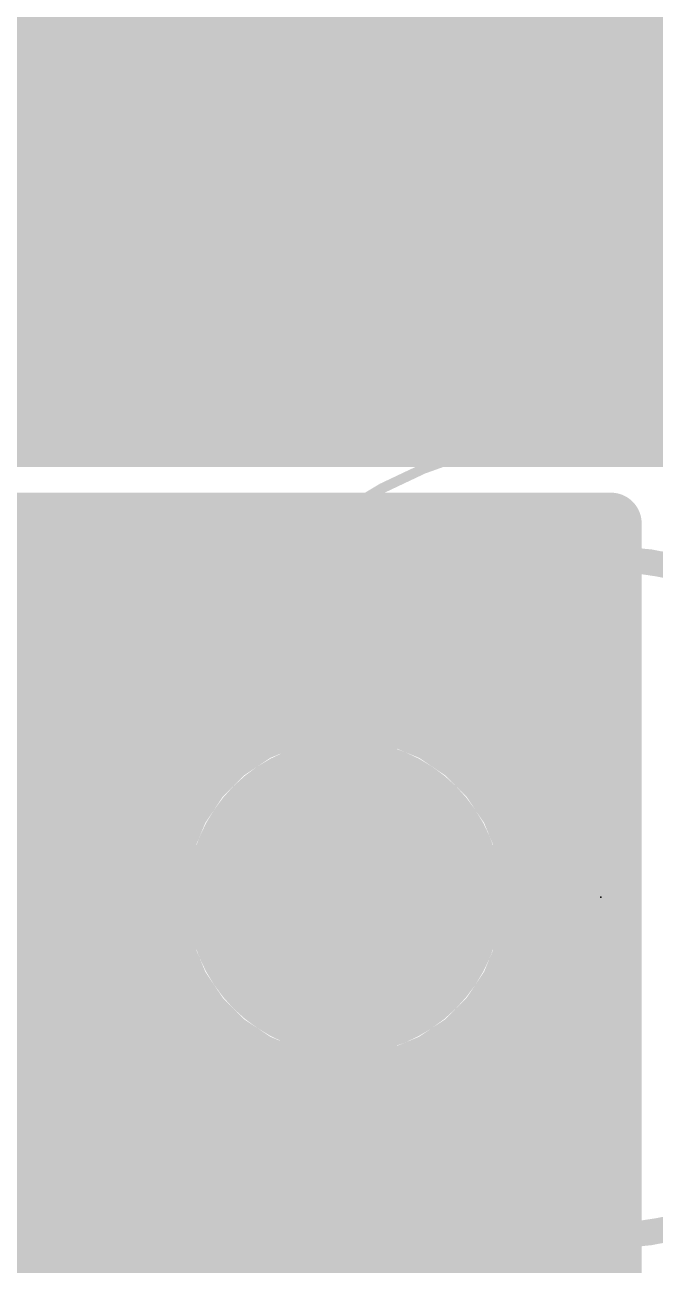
# Model space of a CAD drawing. Extents: x -1.3 to 57, y -0.1 to 23.2.
# Drawn here: x 35.75 to 38.88, y 6.05 to 12.2 of the extents above; entities that cross this region are included whole.
import ezdxf

# ---------------------------------------------------------------- set-up
doc = ezdxf.new("R2010")
doc.units = 0
for name, color, linetype in [('1', 12, 'CONTINUOUS'), ('16', 132, 'CONTINUOUS'), ('17', 110, 'CONTINUOUS'), ('21', 253, 'CONTINUOUS'), ('23', 53, 'CONTINUOUS'), ('25', 253, 'CONTINUOUS'), ('39', 12, 'CONTINUOUS'), ('51', 253, 'CONTINUOUS')]:
    doc.layers.add(name, color=color, linetype=linetype)

# ---------------------------------------------------------------- blocks, each defined once
blk = doc.blocks.new('ROUNDP')
at = {"const_width": 0.5}
blk.add_lwpolyline([(0, -0.25, 1), (0, 0.25, 1), (0, -0.25)], format="xyb", dxfattribs=at)

msp = doc.modelspace()

# ---------------------------------------------------------------- linework, layer by layer
at = {"layer": '1'}
for points, const_width in [([(29.4362, 12.192), (44.9072, 12.192)], 0.3048), ([(32.6258, 11.8872), (39.2562, 11.8872)], 0.3048), ([(32.7842, 11.5824), (39.0978, 11.5824)], 0.3048), ([(32.7842, 11.2776), (39.0978, 11.2776)], 0.3048), ([(32.7842, 10.9728), (39.0978, 10.9728)], 0.3048), ([(32.7842, 10.668), (39.0978, 10.668)], 0.3048), ([(32.6922, 10.3632), (39.1898, 10.3632)], 0.3048), ([(39.243, 10.16), (32.766, 10.16)], 0.3048), ([(33.2994, 9.398), (38.5826, 9.398)], 0.254), ([(38.5826, 9.398), (38.5826, 1.3716)], 0.254), ([(33.2994, 9.144), (38.5826, 9.144)], 0.254), ([(33.2994, 8.89), (38.5826, 8.89)], 0.254), ([(37.0734, 8.7461), (36.9084, 8.6778)], 0.254), ([(37.211, 8.7735), (37.0734, 8.7461)], 0.254), ([(37.211, 8.001), (37.211, 8.7735)], 0.254), ([(37.465, 8.7735), (37.465, 8.001)], 0.254), ([(37.6026, 8.7461), (37.465, 8.7735)], 0.254), ([(37.7676, 8.6778), (37.6026, 8.7461)], 0.254), ([(36.9084, 8.6778), (36.7598, 8.5785)], 0.254), ([(37.9162, 8.5785), (37.7676, 8.6778)], 0.254), ([(35.0361, 8.636), (36.8459, 8.636)], 0.254), ([(37.211, 8.636), (37.465, 8.636)], 0.254), ([(37.8301, 8.636), (38.5826, 8.636)], 0.254), ([(36.7598, 8.5785), (36.6335, 8.4522)], 0.254), ([(38.0425, 8.4522), (37.9162, 8.5785)], 0.254), ([(36.6335, 8.4522), (36.5342, 8.3036)], 0.254), ([(38.1418, 8.3036), (38.0425, 8.4522)], 0.254), ([(35.2954, 8.382), (36.5866, 8.382)], 0.254), ([(37.211, 8.382), (37.465, 8.382)], 0.254), ([(38.0894, 8.382), (38.5826, 8.382)], 0.254), ([(36.5342, 8.3036), (36.4659, 8.1386)], 0.254), ([(38.2101, 8.1386), (38.1418, 8.3036)], 0.254), ([(35.4182, 8.128), (36.4638, 8.128)], 0.254), ([(36.4659, 8.1386), (36.4385, 8.001)], 0.254), ([(37.211, 8.128), (37.465, 8.128)], 0.254), ([(38.2375, 8.001), (38.2101, 8.1386)], 0.254), ([(38.2122, 8.128), (38.5826, 8.128)], 0.254), ([(36.4385, 8.001), (37.211, 8.001)], 0.254), ([(37.465, 8.001), (37.211, 8.001)], 0.254), ([(37.211, 8.001), (37.211, 7.747)], 0.254), ([(37.465, 7.747), (37.465, 8.001)], 0.254), ([(37.465, 8.001), (38.2375, 8.001)], 0.254), ([(34.671, 7.874), (37.211, 7.874)], 0.254), ([(37.465, 7.874), (38.5826, 7.874)], 0.254), ([(37.211, 7.747), (36.4385, 7.747)], 0.254), ([(36.4385, 7.747), (36.4659, 7.6094)], 0.254), ([(37.211, 6.9745), (37.211, 7.747)], 0.254), ([(37.211, 7.747), (37.465, 7.747)], 0.254), ([(37.465, 7.747), (37.465, 6.9745)], 0.254), ([(38.2375, 7.747), (37.465, 7.747)], 0.254), ([(38.2101, 7.6094), (38.2375, 7.747)], 0.254), ([(35.4182, 7.62), (36.4638, 7.62)], 0.254), ([(36.4659, 7.6094), (36.5342, 7.4444)], 0.254), ([(37.211, 7.62), (37.465, 7.62)], 0.254), ([(38.1418, 7.4444), (38.2101, 7.6094)], 0.254), ([(38.2122, 7.62), (38.5826, 7.62)], 0.254), ([(36.5342, 7.4444), (36.6335, 7.2958)], 0.254), ([(38.0425, 7.2958), (38.1418, 7.4444)], 0.254), ([(35.2954, 7.366), (36.5866, 7.366)], 0.254), ([(37.211, 7.366), (37.465, 7.366)], 0.254), ([(38.0894, 7.366), (38.5826, 7.366)], 0.254), ([(36.6335, 7.2958), (36.7598, 7.1695)], 0.254), ([(37.9162, 7.1695), (38.0425, 7.2958)], 0.254), ([(36.7598, 7.1695), (36.9084, 7.0702)], 0.254), ([(37.7676, 7.0702), (37.9162, 7.1695)], 0.254), ([(35.0361, 7.112), (36.8459, 7.112)], 0.254), ([(36.9084, 7.0702), (37.0734, 7.0019)], 0.254), ([(37.211, 7.112), (37.465, 7.112)], 0.254), ([(37.6026, 7.0019), (37.7676, 7.0702)], 0.254), ([(37.8301, 7.112), (38.5826, 7.112)], 0.254), ([(37.0734, 7.0019), (37.211, 6.9745)], 0.254), ([(37.465, 6.9745), (37.6026, 7.0019)], 0.254), ([(33.2994, 6.858), (38.5826, 6.858)], 0.254), ([(33.2994, 6.604), (38.5826, 6.604)], 0.254), ([(33.2994, 6.35), (38.5826, 6.35)], 0.254), ([(33.2994, 6.096), (38.5826, 6.096)], 0.254)]:
    msp.add_lwpolyline(points, dxfattribs=dict(at, const_width=const_width))
at = {"layer": '1', "const_width": 0.127}
for points in [[(38.6461, 9.398, 1), (38.5191, 9.398)], [(38.5826, 9.3345, 1), (38.5826, 9.4615)], [(38.5826, 9.0805, 1), (38.5826, 9.2075)], [(38.5826, 8.8265, 1), (38.5826, 8.9535)], [(37.061, 8.8084, 1), (37.0858, 8.6839)], [(37.0977, 8.6875, 1), (37.0491, 8.8048)], [(37.2745, 8.7735, 1), (37.1475, 8.7735)], [(37.2234, 8.7112, 1), (37.1986, 8.8358)], [(37.5285, 8.7735, 1), (37.4015, 8.7735)], [(37.4774, 8.8358, 1), (37.4526, 8.7112)], [(37.6269, 8.8048, 1), (37.5783, 8.6875)], [(37.5902, 8.6839, 1), (37.615, 8.8084)], [(36.8841, 8.7364, 1), (36.9327, 8.6191)], [(36.9437, 8.625, 1), (36.8731, 8.7306)], [(37.8029, 8.7306, 1), (37.7323, 8.625)], [(37.7433, 8.6191, 1), (37.7919, 8.7364)], [(36.8459, 8.5725, 1), (36.8459, 8.6995)], [(37.211, 8.6995, 1), (37.211, 8.5725)], [(37.465, 8.5725, 1), (37.465, 8.6995)], [(37.8301, 8.6995, 1), (37.8301, 8.5725)], [(38.5826, 8.5725, 1), (38.5826, 8.6995)], [(36.7245, 8.6313, 1), (36.7951, 8.5257)], [(36.8047, 8.5336, 1), (36.7149, 8.6234)], [(37.9611, 8.6234, 1), (37.8713, 8.5336)], [(37.8809, 8.5257, 1), (37.9515, 8.6313)], [(36.5886, 8.4971, 1), (36.6784, 8.4073)], [(36.6863, 8.4169, 1), (36.5807, 8.4875)], [(38.0953, 8.4875, 1), (37.9897, 8.4169)], [(37.9976, 8.4073, 1), (38.0874, 8.4971)], [(36.5866, 8.3185, 1), (36.5866, 8.4455)], [(37.211, 8.4455, 1), (37.211, 8.3185)], [(37.465, 8.3185, 1), (37.465, 8.4455)], [(38.0894, 8.4455, 1), (38.0894, 8.3185)], [(38.5826, 8.3185, 1), (38.5826, 8.4455)], [(36.5929, 8.2793, 1), (36.4756, 8.3279)], [(38.2004, 8.3279, 1), (38.0831, 8.2793)], [(36.4814, 8.3389, 1), (36.587, 8.2683)], [(38.089, 8.2683, 1), (38.1946, 8.3389)], [(36.5281, 8.1262, 1), (36.4036, 8.151)], [(36.4638, 8.0645, 1), (36.4638, 8.1915)], [(37.211, 8.1915, 1), (37.211, 8.0645)], [(37.465, 8.0645, 1), (37.465, 8.1915)], [(38.2724, 8.151, 1), (38.1479, 8.1262)], [(38.2122, 8.1915, 1), (38.2122, 8.0645)], [(38.5826, 8.0645, 1), (38.5826, 8.1915)], [(36.4072, 8.1629, 1), (36.5245, 8.1143)], [(38.1515, 8.1143, 1), (38.2688, 8.1629)], [(36.4385, 8.0645, 1), (36.4385, 7.9375)], [(37.211, 8.0645, 1), (37.211, 7.9375)], [(37.2745, 8.001, 1), (37.1475, 8.001)], [(37.211, 7.9375, 1), (37.211, 8.0645)], [(37.5285, 8.001, 1), (37.4015, 8.001)], [(37.465, 8.0645, 1), (37.465, 7.9375)], [(37.465, 7.9375, 1), (37.465, 8.0645)], [(38.2375, 7.9375, 1), (38.2375, 8.0645)], [(36.3762, 8.0134, 1), (36.5008, 7.9886)], [(37.1475, 8.001, 1), (37.2745, 8.001)], [(37.4015, 8.001, 1), (37.5285, 8.001)], [(38.1752, 7.9886, 1), (38.2998, 8.0134)], [(37.211, 7.8105, 1), (37.211, 7.9375)], [(37.465, 7.9375, 1), (37.465, 7.8105)], [(38.5826, 7.8105, 1), (38.5826, 7.9375)], [(36.4385, 7.8105, 1), (36.4385, 7.6835)], [(36.5008, 7.7594, 1), (36.3762, 7.7346)], [(37.2745, 7.747, 1), (37.1475, 7.747)], [(37.211, 7.8105, 1), (37.211, 7.6835)], [(37.211, 7.6835, 1), (37.211, 7.8105)], [(37.5285, 7.747, 1), (37.4015, 7.747)], [(37.465, 7.8105, 1), (37.465, 7.6835)], [(37.465, 7.6835, 1), (37.465, 7.8105)], [(38.2998, 7.7346, 1), (38.1752, 7.7594)], [(38.2375, 7.6835, 1), (38.2375, 7.8105)], [(37.1475, 7.747, 1), (37.2745, 7.747)], [(37.4015, 7.747, 1), (37.5285, 7.747)], [(36.5245, 7.6337, 1), (36.4072, 7.5851)], [(36.4638, 7.5565, 1), (36.4638, 7.6835)], [(37.211, 7.6835, 1), (37.211, 7.5565)], [(37.465, 7.5565, 1), (37.465, 7.6835)], [(38.2122, 7.6835, 1), (38.2122, 7.5565)], [(38.2688, 7.5851, 1), (38.1515, 7.6337)], [(38.5826, 7.5565, 1), (38.5826, 7.6835)], [(36.4036, 7.597, 1), (36.5281, 7.6218)], [(38.1479, 7.6218, 1), (38.2724, 7.597)], [(36.587, 7.4797, 1), (36.4814, 7.4091)], [(38.1946, 7.4091, 1), (38.089, 7.4797)], [(36.4756, 7.4201, 1), (36.5929, 7.4687)], [(38.0831, 7.4687, 1), (38.2004, 7.4201)], [(36.5866, 7.3025, 1), (36.5866, 7.4295)], [(37.211, 7.4295, 1), (37.211, 7.3025)], [(37.465, 7.3025, 1), (37.465, 7.4295)], [(38.0894, 7.4295, 1), (38.0894, 7.3025)], [(38.5826, 7.3025, 1), (38.5826, 7.4295)], [(36.6784, 7.3407, 1), (36.5886, 7.2509)], [(36.5807, 7.2605, 1), (36.6863, 7.3311)], [(37.9897, 7.3311, 1), (38.0953, 7.2605)], [(38.0874, 7.2509, 1), (37.9976, 7.3407)], [(36.7951, 7.2223, 1), (36.7245, 7.1167)], [(36.7149, 7.1246, 1), (36.8047, 7.2144)], [(37.8713, 7.2144, 1), (37.9611, 7.1246)], [(37.9515, 7.1167, 1), (37.8809, 7.2223)], [(36.9327, 7.1289, 1), (36.8841, 7.0116)], [(36.8459, 7.0485, 1), (36.8459, 7.1755)], [(37.211, 7.1755, 1), (37.211, 7.0485)], [(37.465, 7.0485, 1), (37.465, 7.1755)], [(37.7919, 7.0116, 1), (37.7433, 7.1289)], [(37.8301, 7.1755, 1), (37.8301, 7.0485)], [(38.5826, 7.0485, 1), (38.5826, 7.1755)], [(36.8731, 7.0174, 1), (36.9437, 7.123)], [(37.7323, 7.123, 1), (37.8029, 7.0174)], [(37.0858, 7.0641, 1), (37.061, 6.9396)], [(37.0491, 6.9432, 1), (37.0977, 7.0605)], [(37.1986, 6.9122, 1), (37.2234, 7.0368)], [(37.4526, 7.0368, 1), (37.4774, 6.9122)], [(37.5783, 7.0605, 1), (37.6269, 6.9432)], [(37.615, 6.9396, 1), (37.5902, 7.0641)], [(37.1475, 6.9745, 1), (37.2745, 6.9745)], [(37.4015, 6.9745, 1), (37.5285, 6.9745)], [(38.5826, 6.7945, 1), (38.5826, 6.9215)], [(38.5826, 6.5405, 1), (38.5826, 6.6675)], [(38.5826, 6.2865, 1), (38.5826, 6.4135)], [(38.5826, 6.0325, 1), (38.5826, 6.1595)]]:
    msp.add_lwpolyline(points, format="xyb", dxfattribs=at)
at = {"layer": '16', "const_width": 0.3048}
for points in [[(20.955, 12.192), (41.0947, 12.192)], [(20.955, 11.8872), (41.0947, 11.8872)], [(20.955, 11.5824), (41.0947, 11.5824)], [(20.955, 11.2776), (41.0947, 11.2776)], [(20.955, 10.9728), (41.0947, 10.9728)], [(20.955, 10.668), (41.0947, 10.668)], [(41.988, 10.414), (22.9108, 10.414)], [(23.5204, 9.7282), (38.6588, 9.7282)], [(38.6588, 9.7282), (38.6588, 1.1176)], [(23.5204, 9.4488), (38.6588, 9.4488)], [(23.5204, 9.144), (38.6588, 9.144)], [(33.0658, 8.8392), (38.6588, 8.8392)], [(37.066, 8.7706), (36.8963, 8.7003)], [(37.2304, 8.8033), (37.066, 8.7706)], [(37.2304, 7.9816), (37.2304, 8.8033)], [(37.4456, 8.8033), (37.4456, 7.9816)], [(37.61, 8.7706), (37.4456, 8.8033)], [(37.7797, 8.7003), (37.61, 8.7706)], [(36.8963, 8.7003), (36.7436, 8.5982)], [(37.9324, 8.5982), (37.7797, 8.7003)], [(36.7436, 8.5982), (36.6138, 8.4684)], [(38.0622, 8.4684), (37.9324, 8.5982)], [(35.2022, 8.5344), (36.6798, 8.5344)], [(37.2304, 8.5344), (37.4456, 8.5344)], [(37.9962, 8.5344), (38.6588, 8.5344)], [(36.6138, 8.4684), (36.5117, 8.3157)], [(38.1643, 8.3157), (38.0622, 8.4684)], [(36.5117, 8.3157), (36.4414, 8.146)], [(38.2346, 8.146), (38.1643, 8.3157)], [(35.4059, 8.2296), (36.4761, 8.2296)], [(37.2304, 8.2296), (37.4456, 8.2296)], [(38.1999, 8.2296), (38.6588, 8.2296)], [(36.4414, 8.146), (36.4087, 7.9816)], [(38.2673, 7.9816), (38.2346, 8.146)], [(36.4087, 7.9816), (37.2304, 7.9816)], [(37.4456, 7.9816), (37.2304, 7.9816)], [(37.2304, 7.9816), (37.2304, 7.7664)], [(37.4456, 7.7664), (37.4456, 7.9816)], [(37.4456, 7.9816), (38.2673, 7.9816)], [(34.6516, 7.9248), (37.2304, 7.9248)], [(37.4456, 7.9248), (38.6588, 7.9248)], [(37.2304, 7.7664), (36.4087, 7.7664)], [(36.4087, 7.7664), (36.4414, 7.602)], [(37.2304, 6.9447), (37.2304, 7.7664)], [(37.2304, 7.7664), (37.4456, 7.7664)], [(37.4456, 7.7664), (37.4456, 6.9447)], [(38.2673, 7.7664), (37.4456, 7.7664)], [(38.2346, 7.602), (38.2673, 7.7664)], [(35.4441, 7.62), (36.4379, 7.62)], [(36.4414, 7.602), (36.5117, 7.4323)], [(37.2304, 7.62), (37.4456, 7.62)], [(38.1643, 7.4323), (38.2346, 7.602)], [(38.2381, 7.62), (38.6588, 7.62)], [(36.5117, 7.4323), (36.6138, 7.2796)], [(38.0622, 7.2796), (38.1643, 7.4323)], [(35.292, 7.3152), (36.59, 7.3152)], [(37.2304, 7.3152), (37.4456, 7.3152)], [(38.086, 7.3152), (38.6588, 7.3152)], [(36.6138, 7.2796), (36.7436, 7.1498)], [(37.9324, 7.1498), (38.0622, 7.2796)], [(36.7436, 7.1498), (36.8963, 7.0477)], [(37.7797, 7.0477), (37.9324, 7.1498)], [(36.8963, 7.0477), (37.066, 6.9774)], [(37.61, 6.9774), (37.7797, 7.0477)], [(34.8956, 7.0104), (36.9864, 7.0104)], [(37.2304, 7.0104), (37.4456, 7.0104)], [(37.6896, 7.0104), (38.6588, 7.0104)], [(37.066, 6.9774), (37.2304, 6.9447)], [(37.4456, 6.9447), (37.61, 6.9774)], [(24.0538, 6.7056), (38.6588, 6.7056)], [(24.0538, 6.4008), (38.6588, 6.4008)], [(24.0538, 6.096), (38.6588, 6.096)]]:
    msp.add_lwpolyline(points, dxfattribs=at)
at = {"layer": '16', "const_width": 0.1524}
for points in [[(38.735, 9.7282, 1), (38.5826, 9.7282)], [(38.6588, 9.652, 1), (38.6588, 9.8044)], [(38.6588, 9.3726, 1), (38.6588, 9.525)], [(38.6588, 9.0678, 1), (38.6588, 9.2202)], [(38.6588, 8.763, 1), (38.6588, 8.9154)], [(37.0512, 8.8453, 1), (37.0809, 8.6958)], [(37.0952, 8.7002, 1), (37.0369, 8.841)], [(37.3066, 8.8033, 1), (37.1542, 8.8033)], [(37.2453, 8.7285, 1), (37.2155, 8.878)], [(37.5218, 8.8033, 1), (37.3694, 8.8033)], [(37.4605, 8.878, 1), (37.4307, 8.7285)], [(37.6391, 8.841, 1), (37.5808, 8.7002)], [(37.5951, 8.6958, 1), (37.6248, 8.8453)], [(36.8672, 8.7707, 1), (36.9255, 8.6299)], [(36.9387, 8.6369, 1), (36.854, 8.7636)], [(37.822, 8.7636, 1), (37.7373, 8.6369)], [(37.7505, 8.6299, 1), (37.8088, 8.7707)], [(36.7013, 8.6616, 1), (36.786, 8.5349)], [(36.7975, 8.5444, 1), (36.6897, 8.6521)], [(37.9863, 8.6521, 1), (37.8785, 8.5444)], [(37.89, 8.5349, 1), (37.9747, 8.6616)], [(36.6798, 8.4582, 1), (36.6798, 8.6106)], [(37.2304, 8.6106, 1), (37.2304, 8.4582)], [(37.4456, 8.4582, 1), (37.4456, 8.6106)], [(37.9962, 8.6106, 1), (37.9962, 8.4582)], [(38.6588, 8.4582, 1), (38.6588, 8.6106)], [(36.6771, 8.426, 1), (36.5504, 8.5107)], [(38.1256, 8.5107, 1), (37.9989, 8.426)], [(36.5599, 8.5223, 1), (36.6676, 8.4145)], [(38.0084, 8.4145, 1), (38.1161, 8.5223)], [(36.4484, 8.358, 1), (36.5751, 8.2733)], [(36.5821, 8.2865, 1), (36.4413, 8.3448)], [(38.2347, 8.3448, 1), (38.0939, 8.2865)], [(38.1009, 8.2733, 1), (38.2276, 8.358)], [(36.4761, 8.1534, 1), (36.4761, 8.3058)], [(37.2304, 8.3058, 1), (37.2304, 8.1534)], [(37.4456, 8.1534, 1), (37.4456, 8.3058)], [(38.1999, 8.3058, 1), (38.1999, 8.1534)], [(38.6588, 8.1534, 1), (38.6588, 8.3058)], [(36.371, 8.1751, 1), (36.5118, 8.1168)], [(36.5162, 8.1311, 1), (36.3667, 8.1608)], [(38.3093, 8.1608, 1), (38.1598, 8.1311)], [(38.1642, 8.1168, 1), (38.305, 8.1751)], [(36.4087, 8.0578, 1), (36.4087, 7.9054)], [(37.2304, 8.0578, 1), (37.2304, 7.9054)], [(37.3066, 7.9816, 1), (37.1542, 7.9816)], [(37.2304, 7.9054, 1), (37.2304, 8.0578)], [(37.5218, 7.9816, 1), (37.3694, 7.9816)], [(37.4456, 8.0578, 1), (37.4456, 7.9054)], [(37.4456, 7.9054, 1), (37.4456, 8.0578)], [(38.2673, 7.9054, 1), (38.2673, 8.0578)], [(36.334, 7.9965, 1), (36.4835, 7.9667)], [(37.1542, 7.9816, 1), (37.3066, 7.9816)], [(37.2304, 7.8486, 1), (37.2304, 8.001)], [(37.4456, 8.001, 1), (37.4456, 7.8486)], [(37.3694, 7.9816, 1), (37.5218, 7.9816)], [(38.1925, 7.9667, 1), (38.342, 7.9965)], [(38.6588, 7.8486, 1), (38.6588, 8.001)], [(36.4087, 7.8426, 1), (36.4087, 7.6902)], [(36.4835, 7.7813, 1), (36.334, 7.7515)], [(37.3066, 7.7664, 1), (37.1542, 7.7664)], [(37.2304, 7.8426, 1), (37.2304, 7.6902)], [(37.2304, 7.6902, 1), (37.2304, 7.8426)], [(37.5218, 7.7664, 1), (37.3694, 7.7664)], [(37.4456, 7.8426, 1), (37.4456, 7.6902)], [(37.4456, 7.6902, 1), (37.4456, 7.8426)], [(38.342, 7.7515, 1), (38.1925, 7.7813)], [(38.2673, 7.6902, 1), (38.2673, 7.8426)], [(37.1542, 7.7664, 1), (37.3066, 7.7664)], [(37.3694, 7.7664, 1), (37.5218, 7.7664)], [(36.5118, 7.6312, 1), (36.371, 7.5729)], [(36.4379, 7.5438, 1), (36.4379, 7.6962)], [(37.2304, 7.6962, 1), (37.2304, 7.5438)], [(37.4456, 7.5438, 1), (37.4456, 7.6962)], [(38.2381, 7.6962, 1), (38.2381, 7.5438)], [(38.305, 7.5729, 1), (38.1642, 7.6312)], [(38.6588, 7.5438, 1), (38.6588, 7.6962)], [(36.3667, 7.5872, 1), (36.5162, 7.6169)], [(38.1598, 7.6169, 1), (38.3093, 7.5872)], [(36.5751, 7.4747, 1), (36.4484, 7.39)], [(38.2276, 7.39, 1), (38.1009, 7.4747)], [(36.4413, 7.4032, 1), (36.5821, 7.4615)], [(38.0939, 7.4615, 1), (38.2347, 7.4032)], [(36.59, 7.239, 1), (36.59, 7.3914)], [(37.2304, 7.3914, 1), (37.2304, 7.239)], [(37.4456, 7.239, 1), (37.4456, 7.3914)], [(38.086, 7.3914, 1), (38.086, 7.239)], [(38.6588, 7.239, 1), (38.6588, 7.3914)], [(36.6676, 7.3335, 1), (36.5599, 7.2257)], [(36.5504, 7.2373, 1), (36.6771, 7.322)], [(37.9989, 7.322, 1), (38.1256, 7.2373)], [(38.1161, 7.2257, 1), (38.0084, 7.3335)], [(36.786, 7.2131, 1), (36.7013, 7.0864)], [(36.6897, 7.0959, 1), (36.7975, 7.2036)], [(37.8785, 7.2036, 1), (37.9863, 7.0959)], [(37.9747, 7.0864, 1), (37.89, 7.2131)], [(36.9255, 7.1181, 1), (36.8672, 6.9773)], [(37.8088, 6.9773, 1), (37.7505, 7.1181)], [(36.854, 6.9844, 1), (36.9387, 7.1111)], [(36.9864, 6.9342, 1), (36.9864, 7.0866)], [(37.2304, 7.0866, 1), (37.2304, 6.9342)], [(37.4456, 6.9342, 1), (37.4456, 7.0866)], [(37.6896, 7.0866, 1), (37.6896, 6.9342)], [(37.7373, 7.1111, 1), (37.822, 6.9844)], [(38.6588, 6.9342, 1), (38.6588, 7.0866)], [(37.0809, 7.0522, 1), (37.0512, 6.9027)], [(37.0369, 6.907, 1), (37.0952, 7.0478)], [(37.2155, 6.87, 1), (37.2453, 7.0195)], [(37.4307, 7.0195, 1), (37.4605, 6.87)], [(37.5808, 7.0478, 1), (37.6391, 6.907)], [(37.6248, 6.9027, 1), (37.5951, 7.0522)], [(37.1542, 6.9447, 1), (37.3066, 6.9447)], [(37.3694, 6.9447, 1), (37.5218, 6.9447)], [(38.6588, 6.6294, 1), (38.6588, 6.7818)], [(38.6588, 6.3246, 1), (38.6588, 6.477)], [(38.6588, 6.0198, 1), (38.6588, 6.1722)]]:
    msp.add_lwpolyline(points, format="xyb", dxfattribs=at)
at = {"layer": '21', "const_width": 0.1524}
for points in [[(38.4556, 11.5316), (38.4556, 12.5984)], [(39.2684, 11.5316), (38.4556, 11.5316)]]:
    msp.add_lwpolyline(points, dxfattribs=at)
at = {"layer": '21'}
for points, const_width in [([(38.4556, 11.5697, 1), (38.4556, 11.4935)], 0.0762), ([(38.4175, 11.5316, 1), (38.4937, 11.5316)], 0.0762), ([(39.728, 9.124, 0.3839), (37.488, 9.124)], 0.127), ([(37.4668, 9.1476, 1), (37.5092, 9.1004)], 0.0635), ([(37.488, 6.624, 0.3839), (39.728, 6.624)], 0.127), ([(37.5092, 6.6476, 1), (37.4668, 6.6004)], 0.0635)]:
    msp.add_lwpolyline(points, format="xyb", dxfattribs=dict(at, const_width=const_width))
at = {"layer": '23'}
msp.add_point((38.608, 7.874), dxfattribs=at)
at = {"layer": '25', "const_width": 0.1016}
for points in [[(35.9874, 11.4808), (35.9874, 12.1412)], [(35.9874, 12.1412), (36.2809, 12.1412)], [(36.5818, 11.4808), (36.5818, 12.1412)], [(36.5818, 12.1412), (36.8753, 12.1412)], [(37.1057, 12.1412), (37.4726, 12.1412)], [(37.2892, 11.4808), (37.2892, 12.1412)], [(37.7458, 11.9944), (37.9293, 12.1412)], [(37.9293, 12.1412), (37.9293, 11.4808)], [(35.9874, 11.8477), (36.2809, 11.8477)], [(36.5818, 11.8477), (36.8019, 11.8477)], [(36.8753, 11.4808), (36.5818, 11.4808)], [(37.7458, 11.4808), (38.1127, 11.4808)]]:
    msp.add_lwpolyline(points, dxfattribs=at)
at = {"layer": '25', "const_width": 0.0508}
for points in [[(36.0128, 12.1412, 1), (35.962, 12.1412)], [(35.9874, 12.1666, 1), (35.9874, 12.1158)], [(36.2809, 12.1158, 1), (36.2809, 12.1666)], [(36.6072, 12.1412, 1), (36.5564, 12.1412)], [(36.5818, 12.1666, 1), (36.5818, 12.1158)], [(36.8753, 12.1158, 1), (36.8753, 12.1666)], [(37.1057, 12.1666, 1), (37.1057, 12.1158)], [(37.3146, 12.1412, 1), (37.2638, 12.1412)], [(37.4726, 12.1158, 1), (37.4726, 12.1666)], [(37.9547, 12.1412, 1), (37.9039, 12.1412)], [(37.9451, 12.1214, 1), (37.9134, 12.161)], [(37.7299, 12.0143, 1), (37.7617, 11.9746)], [(35.9874, 11.8731, 1), (35.9874, 11.8223)], [(36.2809, 11.8223, 1), (36.2809, 11.8731)], [(36.5818, 11.8731, 1), (36.5818, 11.8223)], [(36.8019, 11.8223, 1), (36.8019, 11.8731)], [(35.962, 11.4808, 1), (36.0128, 11.4808)], [(36.5818, 11.5062, 1), (36.5818, 11.4554)], [(36.5564, 11.4808, 1), (36.6072, 11.4808)], [(36.8753, 11.4554, 1), (36.8753, 11.5062)], [(37.2638, 11.4808, 1), (37.3146, 11.4808)], [(37.7458, 11.5062, 1), (37.7458, 11.4554)], [(37.9039, 11.4808, 1), (37.9547, 11.4808)], [(38.1127, 11.4554, 1), (38.1127, 11.5062)]]:
    msp.add_lwpolyline(points, format="xyb", dxfattribs=at)
at = {"layer": '39', "const_width": 0.05}
msp.add_lwpolyline([(38.608, 5.574, 1), (38.608, 10.174, 1), (38.608, 5.574)], format="xyb", dxfattribs=at)
at = {"layer": '51', "const_width": 0.1524}
for points in [[(38.4556, 11.5316), (38.4556, 12.8524)], [(41.3004, 11.5316), (38.4556, 11.5316)]]:
    msp.add_lwpolyline(points, dxfattribs=at)
at = {"layer": '51'}
for points, const_width in [([(38.4556, 11.5697, 1), (38.4556, 11.4935)], 0.0762), ([(38.4175, 11.5316, 1), (38.4937, 11.5316)], 0.0762), ([(38.608, 6.194, 1), (38.608, 9.554, 1), (38.608, 6.194)], 0.127)]:
    msp.add_lwpolyline(points, format="xyb", dxfattribs=dict(at, const_width=const_width))

# ---------------------------------------------------------------- block references
at = {"layer": '17', "xscale": 1.56, "yscale": 1.56, "rotation": 180}
msp.add_blockref('ROUNDP', (37.338, 7.874), dxfattribs=at)
msp.add_blockref('ROUNDP', (37.338, 7.874), dxfattribs=at)

doc.saveas('drawing.dxf')
